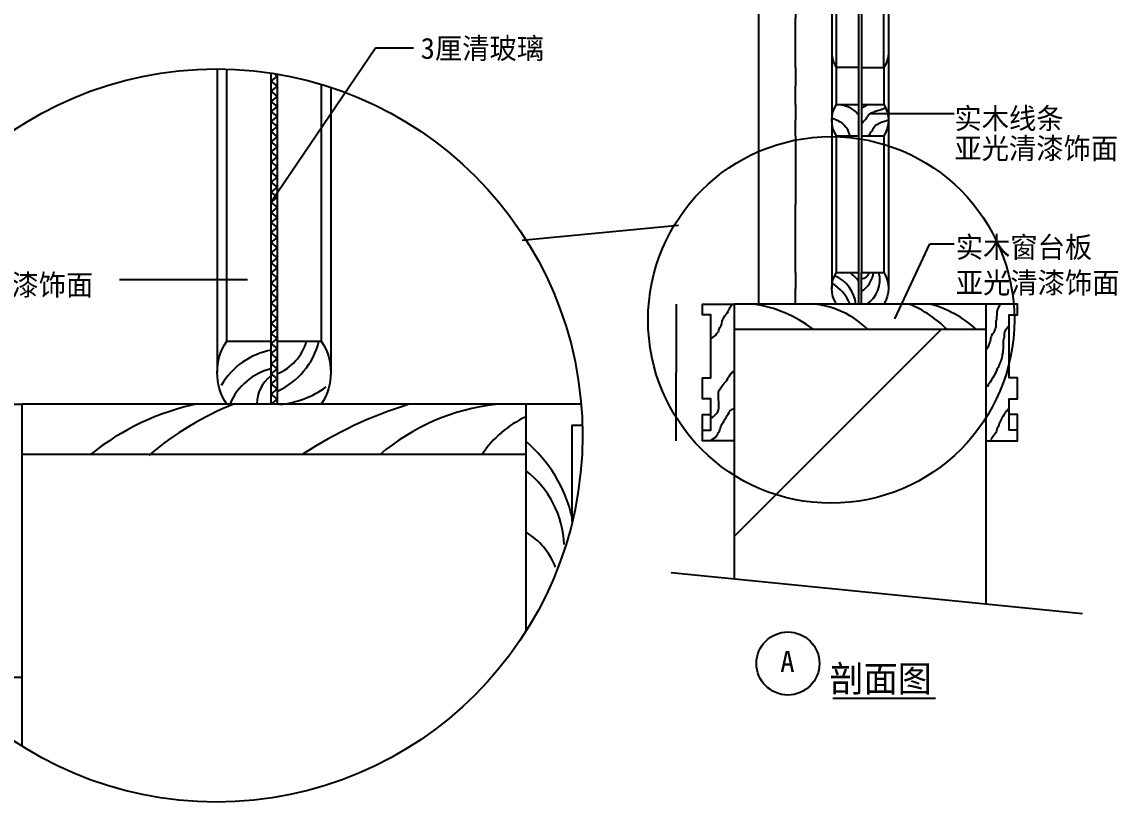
# Model space of a CAD drawing. Header units: metres. Extents: x 88 to 3581, y 92 to 4705.
# Drawn here: x 1486 to 3573, y 92 to 1576 of the extents above; entities that cross this region are included whole.
import ezdxf

# ---------------------------------------------------------------- set-up
doc = ezdxf.new("R2010")
doc.units = ezdxf.units.M
for name, color, linetype in [('2', 2, 'Continuous'), ('3', 3, 'Continuous'), ('4', 4, 'Continuous'), ('7', 7, 'Continuous'), ('BH', 3, 'Continuous'), ('DIM', 3, 'Continuous'), ('TEXT', 3, 'Continuous')]:
    doc.layers.add(name, color=color, linetype=linetype)
doc.dimstyles.get("Standard").update_dxf_attribs({"dimtxt": 2.5, "dimasz": 2.5, "dimexe": 1.25, "dimexo": 0.625, "dimtad": 1, "dimcen": 2.5, "dimazin": 3, "dimtfac": 1, "dimtmove": 0, "dimatfit": 3})

# ---------------------------------------------------------------- blocks, each defined once
blk = doc.blocks.new('BH2')
at = {"layer": 'BH'}
blk.add_lwpolyline([(0, 32), (5, 28), (0, 24), (5, 20), (0, 16), (5, 12), (0, 8), (5, 4), (0, 0)], dxfattribs=at)
blk = doc.blocks.new('*D1')
for p, q in [((2889.34, 3638.98), (2889.34, 2338.98)), ((2889.09, 2338.98), (2888.84, 2338.98)), ((2889.34, 1038.98), (2889.34, 2338.98)), ((2889.34, 2338.98), (2889.34, 2338.98)), ((2889.59, 2338.98), (2889.84, 2338.98))]:
    blk.add_line(p, q)
at = {"layer": 'Defpoints'}
for p in [(2889.34, 3638.98), (2889.34, 2338.98), (2889.34, 1038.98)]:
    blk.add_point(p, dxfattribs=at)
at = {"layer": 'DIM', "insert": (2889.34, 2340.105), "char_height": 1, "attachment_point": 5}
blk.add_mtext('1300', dxfattribs=at)
blk = doc.blocks.new('*D12')
for p, q in [((2732.03, 1038.98), (2732.03, 908.98)), ((2731.78, 908.98), (2731.53, 908.98)), ((2732.03, 778.98), (2732.03, 908.98)), ((2732.03, 908.98), (2732.03, 908.98)), ((2732.28, 908.98), (2732.53, 908.98))]:
    blk.add_line(p, q)
at = {"layer": 'Defpoints'}
for p in [(2732.03, 1038.98), (2732.03, 908.98), (2732.03, 778.98)]:
    blk.add_point(p, dxfattribs=at)
at = {"layer": 'DIM', "insert": (2732.03, 910.105), "char_height": 1, "attachment_point": 5}
blk.add_mtext('130', dxfattribs=at)
blk = doc.blocks.new('*D14')
for p, q in [((2958.78, 1418.98), (2958.78, 1388.76)), ((2958.53, 1388.76), (2958.28, 1388.76)), ((2958.78, 1358.53), (2958.78, 1388.76)), ((2958.78, 1388.76), (2958.78, 1388.76)), ((2959.03, 1388.76), (2959.28, 1388.76))]:
    blk.add_line(p, q)
at = {"layer": 'Defpoints'}
for p in [(2958.78, 1418.98), (2958.78, 1388.76), (2958.78, 1358.53)]:
    blk.add_point(p, dxfattribs=at)
at = {"layer": 'DIM', "insert": (2958.78, 1389.885), "char_height": 1, "attachment_point": 5}
blk.add_mtext('30', dxfattribs=at)
blk = doc.blocks.new('*D15')
for p, q in [((2958.78, 1488.98), (2958.78, 1453.98)), ((2958.53, 1453.98), (2958.28, 1453.98)), ((2958.78, 1418.98), (2958.78, 1453.98)), ((2958.78, 1453.98), (2958.78, 1453.98)), ((2959.03, 1453.98), (2959.28, 1453.98))]:
    blk.add_line(p, q)
at = {"layer": 'Defpoints'}
for p in [(2958.78, 1488.98), (2958.78, 1453.98), (2958.78, 1418.98)]:
    blk.add_point(p, dxfattribs=at)
at = {"layer": 'DIM', "insert": (2958.78, 1455.105), "char_height": 1, "attachment_point": 5}
blk.add_mtext('35', dxfattribs=at)
blk = doc.blocks.new('*D16')
for p, q in [((2958.78, 1358.53), (2958.78, 1228.76)), ((2958.53, 1228.76), (2958.28, 1228.76)), ((2958.78, 1098.98), (2958.78, 1228.76)), ((2958.78, 1228.76), (2958.78, 1228.76)), ((2959.03, 1228.76), (2959.28, 1228.76))]:
    blk.add_line(p, q)
at = {"layer": 'Defpoints'}
for p in [(2958.78, 1358.53), (2958.78, 1228.76), (2958.78, 1098.98)]:
    blk.add_point(p, dxfattribs=at)
at = {"layer": 'DIM', "insert": (2958.78, 1229.885), "char_height": 1, "attachment_point": 5}
blk.add_mtext('130', dxfattribs=at)
blk = doc.blocks.new('*D17')
for p, q in [((2958.78, 1098.98), (2958.78, 1068.98)), ((2958.53, 1068.98), (2958.28, 1068.98)), ((2958.78, 1038.98), (2958.78, 1068.98)), ((2958.78, 1068.98), (2958.78, 1068.98)), ((2959.03, 1068.98), (2959.28, 1068.98))]:
    blk.add_line(p, q)
at = {"layer": 'Defpoints'}
for p in [(2958.78, 1098.98), (2958.78, 1068.98), (2958.78, 1038.98)]:
    blk.add_point(p, dxfattribs=at)
at = {"layer": 'DIM', "insert": (2958.78, 1070.105), "char_height": 1, "attachment_point": 5}
blk.add_mtext('30', dxfattribs=at)
blk = doc.blocks.new('*D20')
for p, q in [((2958.78, 1678.98), (2958.78, 1583.98)), ((2958.53, 1583.98), (2958.28, 1583.98)), ((2958.78, 1488.98), (2958.78, 1583.98)), ((2958.78, 1583.98), (2958.78, 1583.98)), ((2959.03, 1583.98), (2959.28, 1583.98))]:
    blk.add_line(p, q)
at = {"layer": 'Defpoints'}
for p in [(2958.78, 1678.98), (2958.78, 1583.98), (2958.78, 1488.98)]:
    blk.add_point(p, dxfattribs=at)
at = {"layer": 'DIM', "insert": (2958.78, 1585.105), "char_height": 1, "attachment_point": 5}
blk.add_mtext('95', dxfattribs=at)

msp = doc.modelspace()

# ---------------------------------------------------------------- hatches: boundary and pattern name
at = {"layer": 'BH'}
h = msp.add_hatch(dxfattribs=at)
h.set_pattern_fill('ANSI31', scale=500)
h.paths.add_polyline_path([(2841.93, 990.98), (2841.93, 713.52, 0.41), (3321.93, 823.1), (3321.93, 990.98)])
h.paths.add_polyline_path([(2841.93, 713.52), (2841.93, 516.4), (3321.93, 468.42), (3321.93, 823.1, -0.41)])
h = msp.add_hatch(dxfattribs=at)
h.set_pattern_fill('AR-CONC', scale=20)
h.paths.add_polyline_path([(2841.93, 990.98), (2841.93, 713.52, 0.41), (3321.93, 823.1), (3321.93, 990.98)])
h.paths.add_polyline_path([(3321.93, 468.42), (3321.93, 823.1, -0.41), (2841.93, 713.52), (2841.93, 516.4)])
h = msp.add_hatch(dxfattribs=at)
h.set_pattern_fill('ANSI31', scale=600)
h.paths.add_polyline_path([(1485.96, 752.79), (1485.96, 197.88, 0.41), (2445.96, 417.03), (2445.96, 752.79)])
h = msp.add_hatch(dxfattribs=at)
h.set_pattern_fill('AR-CONC', scale=40)
h.paths.add_polyline_path([(2445.96, 417.03), (2445.96, 752.79), (1485.96, 752.79), (1485.96, 197.88, 0.41)])

# ---------------------------------------------------------------- linework, layer by layer
at = {"layer": '2'}
for points in [[(3321.93, 468.42), (3321.93, 990.98), (2841.93, 990.98), (2841.93, 516.4)], [(2445.96, 417.03), (2445.96, 752.79), (1485.96, 752.79), (1485.96, 197.88)]]:
    msp.add_lwpolyline(points, dxfattribs=at)
at = {"layer": '3'}
for p, q in [((3036.93, 1488.98), (3036.93, 1678.98)), ((3126.93, 1488.98), (3126.93, 1678.98)), ((3027.89, 1518.98), (3027.89, 1068.98)), ((3135.97, 1518.98), (3135.97, 1068.98)), ((1857.89, 1486.53), (1857.89, 908.79)), ((2074.04, 1451.58), (2074.04, 908.79))]:
    msp.add_line(p, q, dxfattribs=at)
at = {"layer": '4'}
for p, q in [((3036.93, 1418.98), (3078.93, 1418.98)), ((3084.93, 1418.98), (3126.93, 1418.98)), ((3036.93, 1358.98), (3078.93, 1358.98)), ((3084.93, 1358.98), (3126.93, 1358.98)), ((1875.96, 968.79), (1959.96, 968.79)), ((1971.96, 968.79), (2055.96, 968.79))]:
    msp.add_line(p, q, dxfattribs=at)
for points in [[(3036.93, 1678.98, 0.15), (3027.89, 1648.98), (3027.89, 1518.98, 0.15), (3036.93, 1488.98, 0.15)], [(3126.93, 1678.98, -0.15), (3135.97, 1648.98), (3135.97, 1518.98, -0.15), (3126.93, 1488.98, -0.15)], [(1875.96, 848.79, -0.3), (1875.96, 968.79), (1875.96, 1486.25)], [(3036.93, 1038.98, -0.3), (3036.93, 1098.98), (3036.93, 1358.98, -0.3), (3036.93, 1418.98), (3036.93, 1488.98)], [(3126.93, 1488.98), (3126.93, 1418.98, -0.3), (3126.93, 1358.98), (3126.93, 1098.98, -0.3), (3126.93, 1038.98, -0.3)], [(2055.96, 1457.26), (2055.96, 968.79, -0.3), (2055.96, 848.79)]]:
    msp.add_lwpolyline(points, format="xyb", dxfattribs=at)
for points in [[(3036.93, 1098.98), (3078.93, 1098.98), (3078.93, 1038.98)], [(3084.93, 1038.98), (3084.93, 1098.98), (3126.93, 1098.98)], [(2841.93, 778.98), (2781.93, 778.98), (2781.93, 798.98), (2797.93, 798.98), (2797.93, 858.98), (2781.93, 858.98), (2781.93, 898.98), (2797.93, 898.98), (2797.93, 1018.98), (2781.93, 1018.98), (2781.93, 1038.98), (2841.93, 1038.98)], [(3321.93, 990.98), (3321.93, 1038.98), (2841.93, 1038.98), (2841.93, 990.98)], [(3321.93, 778.98), (3381.93, 778.98), (3381.93, 798.98), (3365.93, 798.98), (3365.93, 858.98), (3381.93, 858.98), (3381.93, 898.98), (3365.93, 898.98), (3365.93, 1018.98), (3381.93, 1018.98), (3381.93, 1038.98), (3321.93, 1038.98)], [(1485.96, 328.79), (1365.96, 328.79), (1365.96, 368.79), (1397.96, 368.79), (1397.96, 488.79), (1365.96, 488.79), (1365.96, 568.79), (1397.96, 568.79), (1397.96, 808.79), (1365.96, 808.79), (1365.96, 848.79), (1485.96, 848.79)], [(2445.96, 752.79), (2445.96, 848.79), (1485.96, 848.79), (1485.96, 752.79)], [(2550.92, 848.79), (2445.96, 848.79)], [(2533.96, 625.23), (2533.96, 808.79), (2553.2, 808.79)]]:
    msp.add_lwpolyline(points, dxfattribs=at)
at = {"layer": '7'}
for p, q in [((3078.93, 3638.98), (3078.93, 1098.98)), ((3084.93, 3638.98), (3084.93, 1098.98)), ((3078.93, 1488.98), (3036.93, 1488.98)), ((3084.93, 1488.98), (3126.93, 1488.98)), ((1959.96, 1478.75), (1959.96, 848.79)), ((1971.96, 1476.83), (1971.96, 848.79))]:
    msp.add_line(p, q, dxfattribs=at)
for points in [[(2781.93, 798.98), (2781.93, 828.98), (2797.93, 828.98)], [(3381.93, 798.98), (3381.93, 828.98), (3365.93, 828.98)]]:
    msp.add_lwpolyline(points, dxfattribs=at)
at = {"layer": 'BH'}
for p, q in [((3045.02, 1419.09), (3047.13, 1418.39)), ((3047.13, 1418.39), (3049.24, 1418.03)), ((3049.24, 1418.03), (3051.71, 1417.33)), ((3051.71, 1417.33), (3054.17, 1416.63)), ((3054.17, 1416.63), (3056.28, 1415.92)), ((3056.28, 1415.92), (3058.75, 1414.87)), ((3058.75, 1414.87), (3060.86, 1413.81)), ((3060.86, 1413.81), (3062.97, 1412.41)), ((3062.97, 1412.41), (3065.44, 1410.65)), ((3065.44, 1410.65), (3069.66, 1407.83)), ((3069.66, 1407.83), (3071.78, 1406.07)), ((3071.78, 1406.07), (3073.89, 1404.66)), ((3073.89, 1404.66), (3076, 1402.91)), ((3076, 1402.91), (3077.76, 1400.79)), ((3077.76, 1400.79), (3078.47, 1400.44)), ((3086.56, 1413.11), (3085.15, 1411.35)), ((3088.68, 1413.81), (3086.56, 1413.11)), ((3090.79, 1415.22), (3088.68, 1413.81)), ((3092.9, 1416.63), (3090.79, 1415.22)), ((3095.01, 1417.68), (3092.9, 1416.63)), ((3097.13, 1418.74), (3095.01, 1417.68)), ((3097.48, 1398.68), (3096.42, 1396.57)), ((3099.59, 1401.15), (3097.48, 1398.68)), ((3101.7, 1402.2), (3099.59, 1401.15)), ((3104.52, 1403.26), (3101.7, 1402.2)), ((3106.63, 1403.96), (3104.52, 1403.26)), ((3108.74, 1405.02), (3106.63, 1403.96)), ((3110.86, 1405.72), (3108.74, 1405.02)), ((3112.97, 1406.42), (3110.86, 1405.72)), ((3115.08, 1407.13), (3112.97, 1406.42)), ((3117.55, 1407.48), (3115.08, 1407.13)), ((3120.36, 1408.18), (3117.55, 1407.48)), ((3123.18, 1409.24), (3120.36, 1408.18)), ((3125.29, 1410.29), (3123.18, 1409.24)), ((3127.76, 1411), (3125.29, 1410.29)), ((3129.87, 1411), (3127.76, 1411)), ((3028.47, 1392.35), (3030.58, 1392)), ((3030.58, 1392), (3032.69, 1391.29)), ((3032.69, 1391.29), (3034.81, 1390.59)), ((3034.81, 1390.59), (3037.27, 1389.54)), ((3037.27, 1389.54), (3039.38, 1388.48)), ((3039.38, 1388.48), (3041.5, 1387.42)), ((3041.5, 1387.42), (3043.96, 1386.02)), ((3043.96, 1386.02), (3046.07, 1384.61)), ((3046.07, 1384.61), (3048.54, 1382.5)), ((3048.54, 1382.5), (3052.76, 1378.28)), ((3052.76, 1378.28), (3054.88, 1375.81)), ((3086.56, 1384.26), (3084.8, 1382.5)), ((3088.32, 1386.37), (3086.56, 1384.26)), ((3090.44, 1388.13), (3088.32, 1386.37)), ((3092.2, 1390.24), (3090.44, 1388.13)), ((3095.01, 1394.46), (3092.2, 1390.24)), ((3096.42, 1396.57), (3095.01, 1394.46)), ((3111.91, 1379.33), (3109.8, 1376.87)), ((3114.03, 1380.39), (3111.91, 1379.33)), ((3116.49, 1381.79), (3114.03, 1380.39)), ((3118.6, 1382.85), (3116.49, 1381.79)), ((3121.07, 1384.26), (3118.6, 1382.85)), ((3123.88, 1385.31), (3121.07, 1384.26)), ((3126.35, 1386.02), (3123.88, 1385.31)), ((3128.46, 1386.72), (3126.35, 1386.02)), ((3130.93, 1387.42), (3128.46, 1386.72)), ((3133.04, 1388.13), (3130.93, 1387.42)), ((3135.15, 1388.13), (3133.04, 1388.13)), ((3054.88, 1375.81), (3056.64, 1373.7)), ((3056.64, 1373.7), (3058.04, 1371.59)), ((3058.04, 1371.59), (3058.75, 1369.48)), ((3058.75, 1369.48), (3059.81, 1367.37)), ((3059.81, 1367.37), (3060.16, 1365.26)), ((3060.16, 1365.26), (3060.86, 1363.15)), ((3060.86, 1363.15), (3061.57, 1361.04)), ((3061.57, 1361.04), (3062.27, 1358.92)), ((3062.27, 1358.92), (3062.62, 1358.57)), ((3098.53, 1359.98), (3097.83, 1358.57)), ((3099.94, 1362.09), (3098.53, 1359.98)), ((3101.35, 1364.2), (3099.94, 1362.09)), ((3102.41, 1366.31), (3101.35, 1364.2)), ((3104.17, 1368.42), (3102.41, 1366.31)), ((3105.58, 1370.54), (3104.17, 1368.42)), ((3106.63, 1372.65), (3105.58, 1370.54)), ((3108.04, 1374.76), (3106.63, 1372.65)), ((3109.8, 1376.87), (3108.04, 1374.76)), ((2828.89, 1022.06), (2830.74, 1024.84)), ((2830.74, 1024.84), (2831.66, 1027.61)), ((2831.66, 1027.61), (2833.51, 1030.38)), ((2833.51, 1030.38), (2834.44, 1033.16)), ((2834.44, 1033.16), (2836.29, 1035.93)), ((2836.29, 1035.93), (2838.14, 1037.78)), ((3343.29, 1026.69), (3342.36, 1023.91)), ((3342.36, 1023.91), (3342.36, 1018.37)), ((3345.14, 1032.23), (3343.29, 1026.69)), ((3346.99, 1035.01), (3345.14, 1032.23)), ((3348.84, 1037.78), (3346.99, 1035.01)), ((3351.62, 1038.71), (3348.84, 1037.78)), ((2817.78, 999.87), (2818.71, 1002.65)), ((2818.71, 1002.65), (2819.63, 1006.35)), ((2819.63, 1006.35), (2820.56, 1010.04)), ((2820.56, 1010.04), (2822.41, 1013.74)), ((2822.41, 1013.74), (2824.26, 1016.52)), ((2824.26, 1016.52), (2826.11, 1019.29)), ((2826.11, 1019.29), (2828.89, 1022.06)), ((3341.44, 1010.04), (3340.51, 1007.27)), ((3340.51, 1007.27), (3340.51, 996.18)), ((3342.36, 1018.37), (3341.44, 1015.59)), ((3341.44, 1015.59), (3341.44, 1010.04)), ((2806.68, 979.53), (2808.53, 982.31)), ((2808.53, 982.31), (2812.23, 986.01)), ((2812.23, 986.01), (2813.16, 989.7)), ((2813.16, 989.7), (2815.01, 994.33)), ((2815.01, 994.33), (2816.86, 997.1)), ((2816.86, 997.1), (2817.78, 999.87)), ((3334.04, 982.31), (3332.19, 979.53)), ((3336.81, 985.08), (3334.04, 982.31)), ((3338.66, 990.63), (3336.81, 985.08)), ((3339.59, 993.4), (3338.66, 990.63)), ((3340.51, 996.18), (3339.59, 993.4)), ((3357.17, 986.01), (3356.24, 982.31)), ((3356.24, 982.31), (3356.24, 975.84)), ((3359.02, 989.7), (3357.17, 986.01)), ((3361.79, 993.4), (3359.02, 989.7)), ((3364.57, 996.18), (3361.79, 993.4)), ((2798.35, 973.99), (2802.98, 976.76)), ((2802.98, 976.76), (2806.68, 979.53)), ((3328.49, 965.67), (3326.64, 960.12)), ((3329.41, 968.44), (3328.49, 965.67)), ((3330.34, 971.21), (3329.41, 968.44)), ((3331.26, 976.76), (3330.34, 973.99)), ((3330.34, 973.99), (3330.34, 971.21)), ((3332.19, 979.53), (3331.26, 976.76)), ((3355.32, 973.06), (3354.39, 969.36)), ((3354.39, 969.36), (3354.39, 953.65)), ((3356.24, 975.84), (3355.32, 973.06)), ((3323.86, 954.57), (3322.93, 952.72)), ((3325.71, 957.34), (3323.86, 954.57)), ((3326.64, 960.12), (3325.71, 957.34)), ((3352.54, 940.7), (3351.62, 937)), ((3353.47, 947.17), (3352.54, 943.48)), ((3352.54, 943.48), (3352.54, 940.7)), ((3354.39, 953.65), (3353.47, 949.95)), ((3353.47, 949.95), (3353.47, 947.17)), ((3345.14, 918.51), (3343.29, 915.74)), ((3346.06, 921.29), (3345.14, 918.51)), ((3346.99, 924.06), (3346.06, 921.29)), ((3348.84, 927.76), (3346.99, 924.06)), ((3349.76, 930.53), (3348.84, 927.76)), ((3350.69, 933.31), (3349.76, 930.53)), ((3351.62, 937), (3350.69, 933.31)), ((2829.81, 897.25), (2831.66, 900.02)), ((2831.66, 900.02), (2833.51, 902.79)), ((2833.51, 902.79), (2835.36, 905.57)), ((2835.36, 905.57), (2837.21, 908.34)), ((2837.21, 908.34), (2839.99, 910.19)), ((2839.99, 910.19), (2840.91, 912.96)), ((3334.96, 899.1), (3333.11, 896.32)), ((3336.81, 901.87), (3334.96, 899.1)), ((3337.74, 904.64), (3336.81, 901.87)), ((3339.59, 907.42), (3337.74, 904.64)), ((3341.44, 912.96), (3339.59, 907.42)), ((3343.29, 915.74), (3341.44, 912.96)), ((2814.08, 875.98), (2816.86, 879.68)), ((2816.86, 879.68), (2819.63, 883.38)), ((2819.63, 883.38), (2821.48, 886.15)), ((2821.48, 886.15), (2823.33, 888.93)), ((2823.33, 888.93), (2826.11, 891.7)), ((2826.11, 891.7), (2827.96, 894.47)), ((2827.96, 894.47), (2829.81, 897.25)), ((3325.71, 885.23), (3324.78, 882.45)), ((3324.78, 882.45), (3324.78, 881.53)), ((3329.41, 890.78), (3325.71, 885.23)), ((3331.26, 893.55), (3329.41, 890.78)), ((3333.11, 896.32), (3331.26, 893.55)), ((2812.23, 872.28), (2814.08, 875.98)), ((2812.23, 857.49), (2812.23, 872.28)), ((2813.16, 853.79), (2812.23, 857.49)), ((2811.31, 834.38), (2812.23, 838.08)), ((2812.23, 838.08), (2813.16, 840.85)), ((2813.16, 840.85), (2813.16, 853.79)), ((2832.59, 832.53), (2833.51, 835.3)), ((2833.51, 835.3), (2839.06, 839)), ((2839.06, 839), (2840.91, 839.92)), ((3361.79, 836.23), (3359.02, 834.38)), ((3363.64, 839), (3361.79, 836.23)), ((2797.43, 822.36), (2800.2, 823.28)), ((2800.2, 823.28), (2802.98, 825.13)), ((2802.98, 825.13), (2806.68, 828.83)), ((2806.68, 828.83), (2809.46, 831.6)), ((2809.46, 831.6), (2811.31, 834.38)), ((2819.63, 811.26), (2821.48, 814.04)), ((2821.48, 814.04), (2823.33, 816.81)), ((2823.33, 816.81), (2825.18, 820.51)), ((2825.18, 820.51), (2827.03, 823.28)), ((2827.03, 823.28), (2828.89, 826.98)), ((2828.89, 826.98), (2830.74, 829.75)), ((2830.74, 829.75), (2832.59, 832.53)), ((3348.84, 815.89), (3346.99, 812.19)), ((3350.69, 819.58), (3348.84, 815.89)), ((3351.62, 822.36), (3350.69, 819.58)), ((3354.39, 826.06), (3351.62, 822.36)), ((3356.24, 828.83), (3354.39, 826.06)), ((3358.09, 831.6), (3356.24, 828.83)), ((3359.02, 834.38), (3358.09, 831.6)), ((2810.38, 790.92), (2812.23, 794.62)), ((2812.23, 794.62), (2814.08, 797.39)), ((2814.08, 797.39), (2815.01, 800.17)), ((2815.01, 800.17), (2815.93, 802.94)), ((2815.93, 802.94), (2816.86, 805.72)), ((2816.86, 805.72), (2817.78, 808.49)), ((2817.78, 808.49), (2819.63, 811.26)), ((3339.59, 793.7), (3337.74, 790.92)), ((3341.44, 797.39), (3339.59, 793.7)), ((3342.36, 800.17), (3341.44, 797.39)), ((3343.29, 802.94), (3342.36, 800.17)), ((3345.14, 805.72), (3343.29, 802.94)), ((3346.06, 808.49), (3345.14, 805.72)), ((3346.99, 812.19), (3346.06, 808.49)), ((2797.43, 778.9), (2800.2, 781.68)), ((2800.2, 781.68), (2802.98, 783.53)), ((2802.98, 783.53), (2805.76, 785.38)), ((2805.76, 785.38), (2808.53, 788.15)), ((2808.53, 788.15), (2810.38, 790.92)), ((3332.19, 782.6), (3330.34, 780.75)), ((3335.89, 788.15), (3332.19, 782.6)), ((3337.74, 790.92), (3335.89, 788.15))]:
    msp.add_line(p, q, dxfattribs=at)
msp.add_lwpolyline([(1965.62, 1477.87), (1971.96, 1472.79), (1959.96, 1463.19)], dxfattribs=at)
for centre, radius, start, end in [((3007.23, 1031.37), 67.12, 6.54, 66.96), ((3035.5, 1055.37), 51.24, 32.41, 58.34), ((3055.37, 1107.26), 53.07, 303.18, 351.02), ((3084.07, 1103.56), 16.3, 272.65, 343.66), ((3065.36, 1084.64), 54.27, 302, 15.11), ((2982.47, 1004.9), 87.36, 23.13, 57.77), ((2841.92, 794.19), 247.88, 52.6, 81.39), ((2979.77, 874.52), 164.81, 45.39, 91.52), ((3088.36, 830.78), 225.89, 45.22, 66.88), ((3162.6, 838.03), 207.73, 47.17, 75.64), ((1936.98, 994.49), 94.66, 291.22, 344.33), ((1913.27, 1002.96), 142.5, 294.65, 345.88), ((1985.93, 814.4), 139.27, 100.29, 149.83), ((1987, 805.26), 113.64, 103.58, 157.14), ((1999.64, 849.03), 66.31, 127.16, 179.68), ((1957.69, 1031.87), 184.94, 276.02, 305.59), ((1921.75, 371.32), 488.74, 101.95, 128.74), ((2109.46, 300.98), 590.42, 111.72, 130.31), ((2466.35, 67.08), 818.46, 107.39, 122.95), ((2434.89, 437.48), 413.34, 96.53, 130.34), ((2529.94, 641.43), 201.57, 114.92, 146.1), ((2272.78, 573.59), 267.58, 13.07, 49.71), ((2334.68, 575.44), 183.67, 1.92, 52.76), ((2380.66, 493.12), 129.41, 20.47, 59.76)]:
    msp.add_arc(centre, radius, start, end, dxfattribs=at)
at = {"layer": 'DIM'}
for p, q in [((2736.47, 1188.83), (2438.79, 1160.18)), ((2722.21, 528.36), (3505.35, 450.09))]:
    msp.add_line(p, q, dxfattribs=at)
for centre, radius in [((1856.02, 789.07), 697.46), ((3026.95, 1009.12), 348.73)]:
    msp.add_circle(centre, radius, dxfattribs=at)
at = {"layer": 'TEXT'}
msp.add_line((3029.79, 289.3), (3225.71, 289.3), dxfattribs=at)
msp.add_circle((2944.6, 355.3), 60, dxfattribs=at)

# ---------------------------------------------------------------- block references
at = {"layer": '3', "xscale": 2.4, "yscale": 2.4, "zscale": 2.4}
for p in [(1959.96, 1386.39), (1959.96, 1309.59), (1959.96, 1232.79), (1959.96, 1155.99), (1959.96, 1079.19), (1959.96, 1002.39), (1959.96, 925.59), (1959.96, 848.79)]:
    msp.add_blockref('BH2', p, dxfattribs=at)

# ---------------------------------------------------------------- texts
at = {"layer": 'TEXT'}
for s, height, p in [('3厘清玻璃', 40, (2245.16, 1505.75)), ('实木线条', 40, (3261.51, 1372.34)), ('亚光清漆饰面', 40, (3261.51, 1315.37)), ('实木窗台板', 40, (3264.07, 1127.41)), ('实木窗框亚光清漆饰面', 40, (1101.9, 1055.61)), ('亚光清漆饰面', 40, (3264.07, 1059.66)), ('A', 40, (2929.97, 339.21)), ('剖面图', 50, (3023.66, 301.25))]:
    msp.add_text(s, height=height, dxfattribs=at).set_placement(p)

# ---------------------------------------------------------------- dimensions: what is measured, and where the dimension line sits
at = {"layer": 'DIM'}
for base, p1, p2, text, picture, middle in [((2889.34, 2338.98), (2889.34, 3638.98), (2889.34, 1038.98), '1300', '*D1', (2889.34, 2340.105)), ((2958.78, 1583.98), (2958.78, 1678.98), (2958.78, 1488.98), '95', '*D20', (2958.78, 1585.105)), ((2958.78, 1453.98), (2958.78, 1488.98), (2958.78, 1418.98), '35', '*D15', (2958.78, 1455.105)), ((2958.78, 1388.76), (2958.78, 1418.98), (2958.78, 1358.53), '30', '*D14', (2958.78, 1389.885)), ((2958.78, 1228.76), (2958.78, 1358.53), (2958.78, 1098.98), '130', '*D16', (2958.78, 1229.885)), ((2958.78, 1068.98), (2958.78, 1098.98), (2958.78, 1038.98), '30', '*D17', (2958.78, 1070.105)), ((2732.03, 908.98), (2732.03, 1038.98), (2732.03, 778.98), '130', '*D12', (2732.03, 910.105))]:
    dim = msp.add_linear_dim(base=base, p1=p1, p2=p2, text=text, dimstyle='Standard', dxfattribs=at)
    dim.commit()
    dim.dimension.update_dxf_attribs({"geometry": picture, "text_midpoint": middle})

# ---------------------------------------------------------------- leaders
for points in [[(1959.96, 1232.79), (2159.3, 1526.98), (2231.68, 1526.98)], [(3100.65, 1401.67), (3261, 1401.67)], [(3148.41, 1010.78), (3214.53, 1153.66), (3261, 1153.66)], [(1915.49, 1085.37), (1671.68, 1085.37)]]:
    msp.add_leader(points, dimstyle='Standard', dxfattribs=at)

doc.saveas('drawing.dxf')
